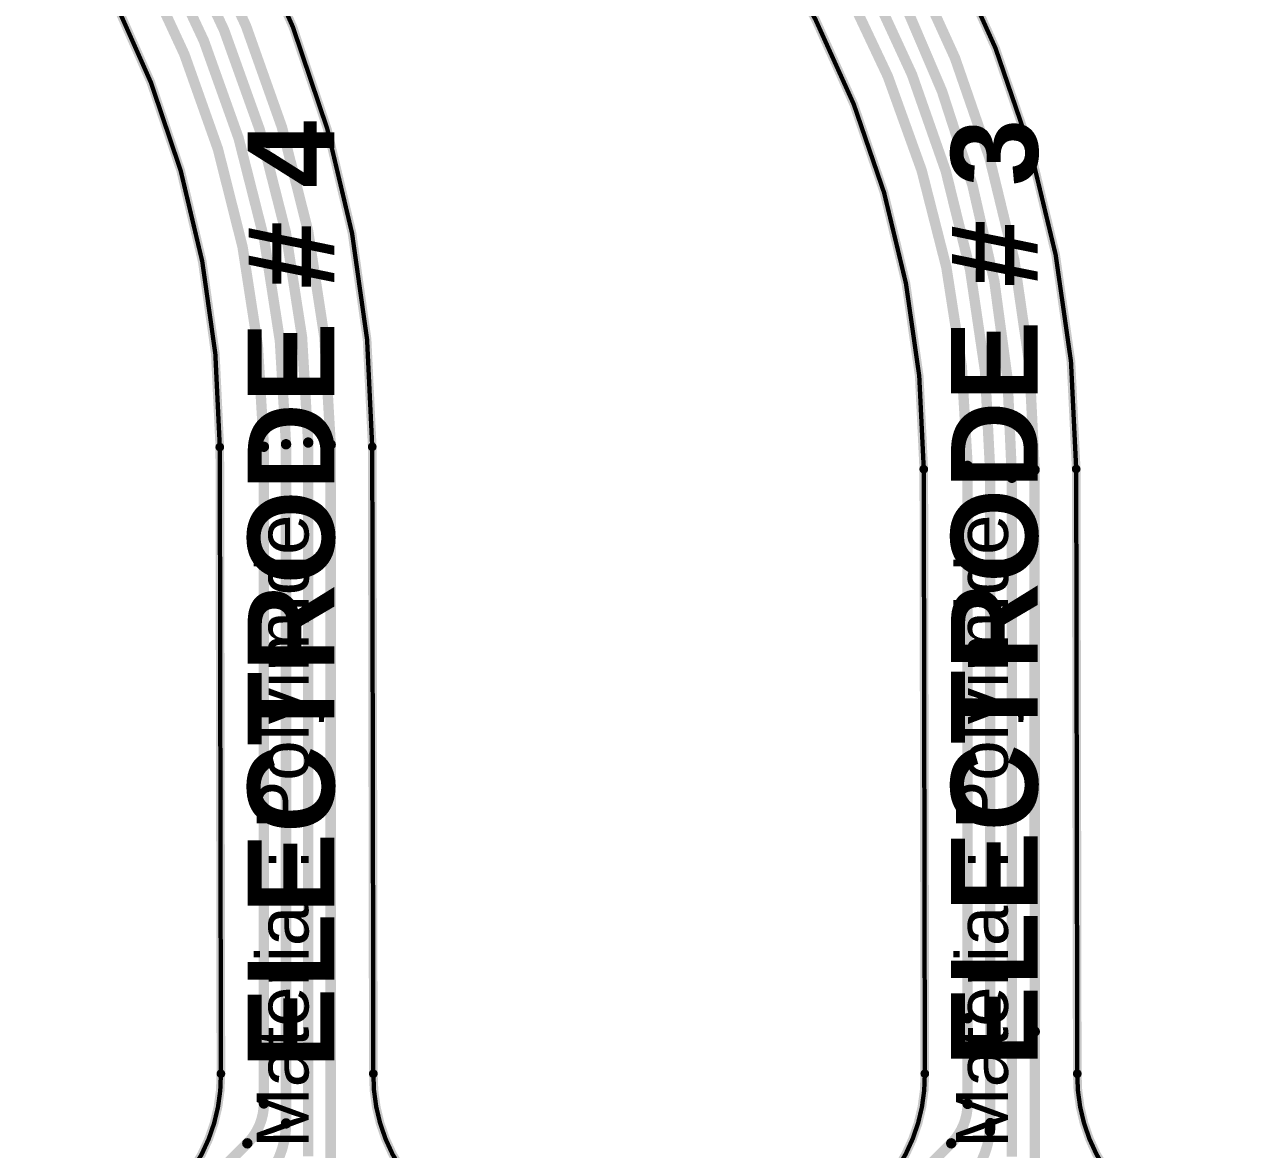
# Model space of a CAD drawing. Header units: inches. Extents: x -17 to 443, y -40 to 218.
# Drawn here: x 138.29 to 173.91, y 30.56 to 63.57 of the extents above; entities that cross this region are included whole.
import ezdxf

# ---------------------------------------------------------------- set-up
doc = ezdxf.new("R2010")
doc.units = ezdxf.units.IN
for name, color, linetype in [('Board Outline', 216, 'Continuous'), ('Bottom Layer', 5, 'Continuous'), ('Fabrication', 76, 'Continuous'), ('Top Overlay', 2, 'Continuous')]:
    doc.layers.add(name, color=color, linetype=linetype)
doc.styles.add('Arial', font='', dxfattribs={"height": 0.2})
doc.styles.add('Arial_Bold', font='', dxfattribs={"height": 0.2})
doc.styles.get('Arial').set_extended_font_data('Arial')
doc.styles.get('Arial_Bold').set_extended_font_data('Arial', bold=True)

msp = doc.modelspace()

# ---------------------------------------------------------------- linework, layer by layer
at = {"layer": 'Board Outline', "const_width": 0.127}
for points in [[(122.53, 130.003, -0.413783), (204.865, 47.835)], [(122.561, 125.533, -0.413672), (200.395, 47.828)], [(119.531, 120.843, -0.413759), (187.851, 52.659)], [(119.532, 116.373, -0.413759), (183.381, 52.651)], [(140.882, 83.703, -0.367206), (169.142, 50.529)], [(126.633, 82.916, -0.310195), (148.498, 51.179)], [(140.163, 79.291, -0.367206), (164.672, 50.522)], [(125.033, 78.742, -0.310195), (144.028, 51.171)], [(144.06, 32.792, -0.250069), (141.891, 28.615)], [(150.699, 28.615, -0.250069), (148.531, 32.792)], [(164.703, 32.792, -0.250069), (162.534, 28.615)], [(171.342, 28.615, -0.250069), (169.173, 32.792)]]:
    msp.add_lwpolyline(points, format="xyb", dxfattribs=at)
for points in [[(144.028, 51.171), (144.06, 32.792)], [(148.498, 51.179), (148.53, 32.792)], [(164.672, 50.522), (164.703, 32.792)], [(169.142, 50.529), (169.173, 32.792)]]:
    msp.add_lwpolyline(points, dxfattribs=at)
at = {"layer": 'Board Outline', "const_width": 0.0635}
for points in [[(143.996, 51.171, 1), (144.06, 51.171, 1)], [(143.996, 51.171, 1), (144.06, 51.171, 1)], [(148.466, 51.179, 1), (148.53, 51.179, 1)], [(148.466, 51.179, 1), (148.53, 51.179, 1)], [(164.64, 50.522, 1), (164.704, 50.522, 1)], [(164.64, 50.522, 1), (164.704, 50.522, 1)], [(169.11, 50.529, 1), (169.174, 50.529, 1)], [(169.11, 50.529, 1), (169.174, 50.529, 1)], [(144.028, 32.792, 1), (144.092, 32.792, 1)], [(144.028, 32.792, 1), (144.092, 32.792, 1)], [(148.498, 32.792, 1), (148.562, 32.792, 1)], [(148.499, 32.792, 1), (148.562, 32.792, 1)], [(164.671, 32.792, 1), (164.735, 32.792, 1)], [(164.671, 32.792, 1), (164.735, 32.792, 1)], [(169.141, 32.792, 1), (169.205, 32.792, 1)], [(169.142, 32.792, 1), (169.205, 32.792, 1)]]:
    msp.add_lwpolyline(points, format="xyb", close=True, dxfattribs=at)
at = {"layer": 'Bottom Layer', "const_width": 0.305}
for points in [[(122.558, 128.802, -0.414214), (203.667, 47.792)], [(122.558, 128.141, -0.414214), (202.982, 47.827)], [(122.558, 127.481, -0.414214), (202.332, 47.827)], [(122.558, 126.821, -0.414214), (201.682, 47.827)], [(119.536, 119.632, -0.414214), (186.627, 52.653)], [(119.536, 118.972, -0.414214), (185.977, 52.653)], [(119.536, 118.312, -0.414213), (185.327, 52.653)], [(119.536, 117.651, -0.414214), (184.677, 52.653)], [(140.099, 82.791, -0.370435), (167.922, 50.504)], [(124.823, 82.453, -0.316333), (147.279, 51.243)], [(124.354, 81.933, -0.318827), (146.62, 51.305)], [(139.508, 81.443, -0.373402), (166.622, 50.407)], [(124.254, 81.257, -0.317468), (145.97, 51.255)], [(139.149, 80.752, -0.374191), (165.957, 50.62)], [(124.324, 80.509, -0.314144), (145.32, 51.18)], [(159.304, 71.502, -0.181483), (167.257, 50.271)], [(145.32, 31.92, -0.198912), (144.835, 30.75)], [(165.957, 31.907, -0.198912), (165.478, 30.75)], [(145.97, 31.335, -0.198912), (145.226, 29.539)], [(166.622, 31.344, -0.0233), (166.611, 31.108)], [(166.611, 31.108, -0.174802), (165.878, 29.548)]]:
    msp.add_lwpolyline(points, format="xyb", dxfattribs=at)
for points in [[(145.32, 31.92), (145.32, 51.18)], [(145.97, 31.335), (145.97, 51.255)], [(146.62, 30.372), (146.62, 51.305)], [(147.279, 29.745), (147.279, 51.243)], [(165.957, 50.62), (165.957, 34.418)], [(167.922, 50.504), (167.926, 34.028)], [(166.622, 31.344), (166.622, 50.407)], [(167.257, 30.359), (167.257, 50.271)], [(165.957, 31.907), (165.957, 34.418)], [(167.926, 29.735), (167.926, 34.028)], [(141.104, 27.019), (144.835, 30.75)], [(161.747, 27.019), (165.478, 30.75)]]:
    msp.add_lwpolyline(points, dxfattribs=at)
at = {"layer": 'Bottom Layer', "const_width": 0.152}
for points in [[(145.244, 51.18, 1), (145.396, 51.18, 1)], [(145.244, 51.18, 1), (145.396, 51.18, 1)], [(145.894, 51.255, 1), (146.046, 51.255, 1)], [(145.894, 51.255, 1), (146.046, 51.255, 1)], [(146.544, 51.305, 1), (146.696, 51.305, 1)], [(146.544, 51.305, 1), (146.696, 51.305, 1)], [(147.203, 51.243, 1), (147.355, 51.243, 1)], [(147.203, 51.243, 1), (147.355, 51.243, 1)], [(165.881, 50.62, 1), (166.033, 50.62, 1)], [(165.881, 50.62, 1), (166.033, 50.62, 1)], [(167.846, 50.504, 1), (167.998, 50.504, 1)], [(167.846, 50.504, 1), (167.998, 50.504, 1)], [(166.546, 50.407, 1), (166.698, 50.407, 1)], [(166.546, 50.407, 1), (166.698, 50.407, 1)], [(167.181, 50.271, 1), (167.333, 50.271, 1)], [(167.181, 50.271, 1), (167.333, 50.271, 1)], [(165.881, 34.418, 1), (166.033, 34.418, 1)], [(165.881, 34.418, 1), (166.033, 34.418, 1)], [(167.85, 34.028, 1), (168.002, 34.028, 1)], [(167.85, 34.028, 1), (168.002, 34.028, 1)], [(145.244, 31.92, 1), (145.396, 31.92, 1)], [(145.244, 31.92, 1), (145.396, 31.92, 1)], [(165.881, 31.907, 1), (166.033, 31.907, 1)], [(165.881, 31.907, 1), (166.033, 31.907, 1)], [(145.894, 31.335, 1), (146.046, 31.335, 1)], [(145.894, 31.335, 1), (146.046, 31.335, 1)], [(166.546, 31.344, 1), (166.698, 31.344, 1)], [(166.546, 31.344, 1), (166.698, 31.344, 1)], [(166.535, 31.108, 1), (166.687, 31.108, 1)], [(166.535, 31.108, 1), (166.687, 31.108, 1)], [(144.759, 30.75, 1), (144.911, 30.75, 1)], [(144.759, 30.75, 1), (144.911, 30.75, 1)], [(165.402, 30.75, 1), (165.554, 30.75, 1)], [(165.402, 30.75, 1), (165.554, 30.75, 1)]]:
    msp.add_lwpolyline(points, format="xyb", close=True, dxfattribs=at)
at = {"layer": 'Fabrication', "const_width": 0.254}
for points in [[(122.53, 130.003, -0.413783), (204.865, 47.835)], [(122.561, 125.533, -0.413672), (200.395, 47.828)], [(119.531, 120.843, -0.413759), (187.851, 52.659)], [(119.532, 116.373, -0.413759), (183.381, 52.651)], [(140.882, 83.703, -0.367206), (169.142, 50.529)], [(126.633, 82.916, -0.310195), (148.498, 51.179)], [(140.163, 79.291, -0.367206), (164.672, 50.522)], [(125.033, 78.742, -0.310195), (144.028, 51.171)], [(144.06, 32.792, -0.250069), (141.891, 28.615)], [(150.699, 28.615, -0.250069), (148.531, 32.792)], [(164.703, 32.792, -0.250069), (162.534, 28.615)], [(171.342, 28.615, -0.250069), (169.173, 32.792)]]:
    msp.add_lwpolyline(points, format="xyb", dxfattribs=at)
for points in [[(144.028, 51.171), (144.06, 32.792)], [(148.498, 51.179), (148.53, 32.792)], [(164.672, 50.522), (164.703, 32.792)], [(169.142, 50.529), (169.173, 32.792)]]:
    msp.add_lwpolyline(points, dxfattribs=at)
at = {"layer": 'Fabrication', "const_width": 0.127}
for points in [[(143.964, 51.171, 1), (144.091, 51.171, 1)], [(143.964, 51.171, 1), (144.091, 51.171, 1)], [(148.434, 51.179, 1), (148.561, 51.179, 1)], [(148.434, 51.179, 1), (148.561, 51.179, 1)], [(164.608, 50.522, 1), (164.735, 50.522, 1)], [(164.608, 50.522, 1), (164.735, 50.522, 1)], [(169.078, 50.529, 1), (169.205, 50.529, 1)], [(169.078, 50.529, 1), (169.205, 50.529, 1)], [(143.996, 32.792, 1), (144.123, 32.792, 1)], [(143.996, 32.792, 1), (144.123, 32.792, 1)], [(148.466, 32.792, 1), (148.593, 32.792, 1)], [(148.467, 32.792, 1), (148.594, 32.792, 1)], [(164.639, 32.792, 1), (164.766, 32.792, 1)], [(164.639, 32.792, 1), (164.766, 32.792, 1)], [(169.109, 32.792, 1), (169.236, 32.792, 1)], [(169.11, 32.792, 1), (169.237, 32.792, 1)]]:
    msp.add_lwpolyline(points, format="xyb", close=True, dxfattribs=at)

# ---------------------------------------------------------------- texts
at = {"layer": 'Fabrication', "style": 'Arial'}
for p in [(146.629, 30.619), (167.14, 30.619)]:
    msp.add_text('Material : Polyimide', height=1.524, rotation=90, dxfattribs=at).set_placement(p)
at = {"layer": 'Top Overlay', "style": 'Arial_Bold'}
for s, p in [('ELECTRODE # 4', (147.386, 32.95)), ('ELECTRODE # 3', (168.011, 32.996))]:
    msp.add_text(s, height=2.54, rotation=90, dxfattribs=at).set_placement(p)

doc.saveas('drawing.dxf')
